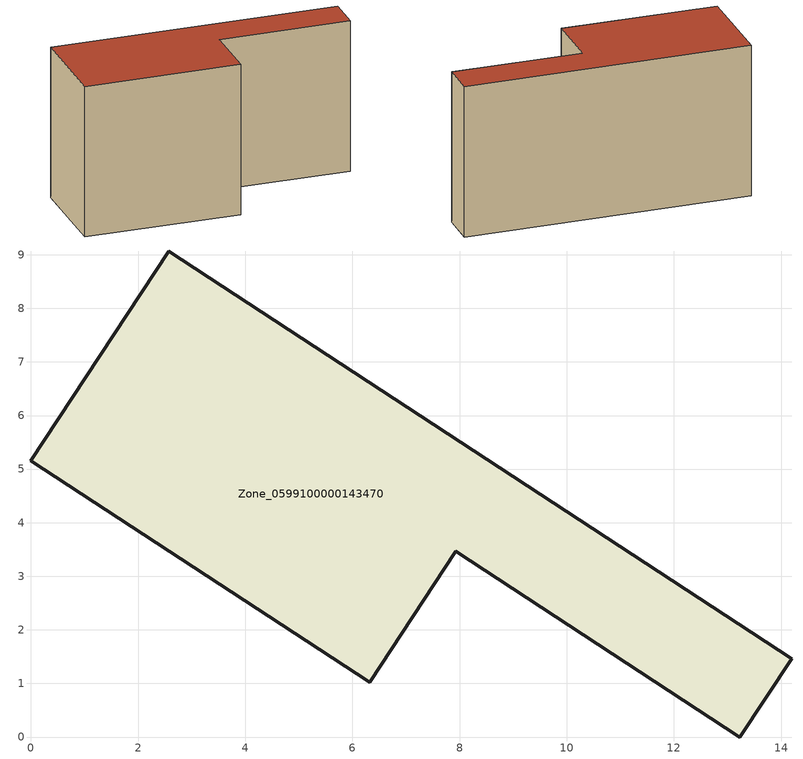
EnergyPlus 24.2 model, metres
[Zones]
Zone_0599100000143470
 floor ground (C_G): 7.93,3.47 6.32,1.02 0,5.16 2.57,9.07 14.2,1.46 13.23,0 z0
 wall outside (C_F): 2.57,9.07 0,5.16 6.32,1.02 7.93,3.47 13.23,0 14.2,1.46 2.57,9.07 z0:7.52
 roof outside (C_R): 14.2,1.46 2.57,9.07 0,5.16 6.32,1.02 7.93,3.47 13.23,0 z7.52
[BUILDING]
Pand.0599100000143470: North Axis=0; Terrain=City; Loads Convergence Tolerance Value=0.04; Temperature Convergence Tolerance Value=0.4; Solar Distribution=FullExterior; Maximum Number of Warmup Days=25; Minimum Number of Warmup Days=1
[Site:Location]
Rotterdam.The.Hague.AP_ZH_NLD Design_Conditions: Latitude=51.96; Longitude=4.45; Time Zone=1; Elevation=-4.5
[SITE:GROUNDTEMPERATURE:BUILDINGSURFACE]
18, 18, 18, 18, 18, 18, 18, 18, 18, 18, 18, 18
[MATERIAL] Thermal Absorptance=0.9; Solar Absorptance=0.7; Visible Absorptance=0.7
Name | Roughness | Thickness | Conductivity | Density | Specific Heat
G.TI.1946 | MediumSmooth | 0.15 | 1 | 540 | 1210
F.TI.1946 | Rough | 0.3 | 0.857143 | 1920 | 840
R.TI.1946 | MediumRough | 0.2 | 0.1 | 1500 | 1000
[CONSTRUCTION]
C_G: G.TI.1946
C_F: F.TI.1946
C_R: R.TI.1946
[ZONE]
Zone_0599100000143470: Type=1; Multiplier=1; Ceiling Height=Autocalculate; Volume=Autocalculate; Floor Area=autocalculate; Part of Total Floor Area=Yes
[ZONEINFILTRATION:DESIGNFLOWRATE]
Infil_Zone_0599100000143470: Zone or ZoneList or Space or SpaceList=Zone_0599100000143470; Schedule=AlwaysOn; Design Flow Rate Calculation Method=Flow/Area; Flow Rate per Floor Area=0.003; Constant Term Coefficient=1; Temperature Term Coefficient=0; Velocity Term Coefficient=0; Velocity Squared Term Coefficient=0
[HVACTEMPLATE:ZONE:IDEALLOADSAIRSYSTEM]
Zone_0599100000143470: Maximum Heating Supply Air Temperature=50; Minimum Cooling Supply Air Temperature=13; Maximum Heating Supply Air Humidity Ratio=0.0156; Minimum Cooling Supply Air Humidity Ratio=0.0077; Heating Limit=NoLimit; Cooling Limit=NoLimit; Dehumidification Control Type=ConstantSensibleHeatRatio; Cooling Sensible Heat Ratio=0.7; Dehumidification Setpoint=60; Humidification Control Type=None; Humidification Setpoint=30; Outdoor Air Method=None; Outdoor Air Flow Rate per Person=0.00944; Outdoor Air Flow Rate per Zone Floor Area=0; Outdoor Air Flow Rate per Zone=0; Demand Controlled Ventilation Type=None; Outdoor Air Economizer Type=NoEconomizer; Heat Recovery Type=None; Sensible Heat Recovery Effectiveness=0.7; Latent Heat Recovery Effectiveness=0.65
[ZONECONTROL:THERMOSTAT]
ThermostatControl_Zone_0599100000143470: Zone or ZoneList=Zone_0599100000143470; Control Type Schedule=DualSetpointControlType; Control 1=Thermostat_Zone_0599100000143470; Temperature Difference Between Cutout And Setpoint=0
[THERMOSTATSETPOINT:DUALSETPOINT]
Thermostat_Zone_0599100000143470: Heating Setpoint Temperature Schedule=HeatingSetpoint_Zone_0599100000143470; Cooling Setpoint Temperature Schedule=CoolingSetpoint_Zone_0599100000143470
[SCHEDULE:COMPACT]
HeatingSetpoint_Zone_0599100000143470: Through: 12/31, For: AllDays, Until: 24:00, 21
CoolingSetpoint_Zone_0599100000143470: Through: 12/31, For: AllDays, Until: 24:00, 24
DualSetpointControlType: Through: 12/31, For: AllDays, Until: 24:00, 4
AlwaysOn: Through: 12/31, For: AllDays, Until: 24:00, 1
